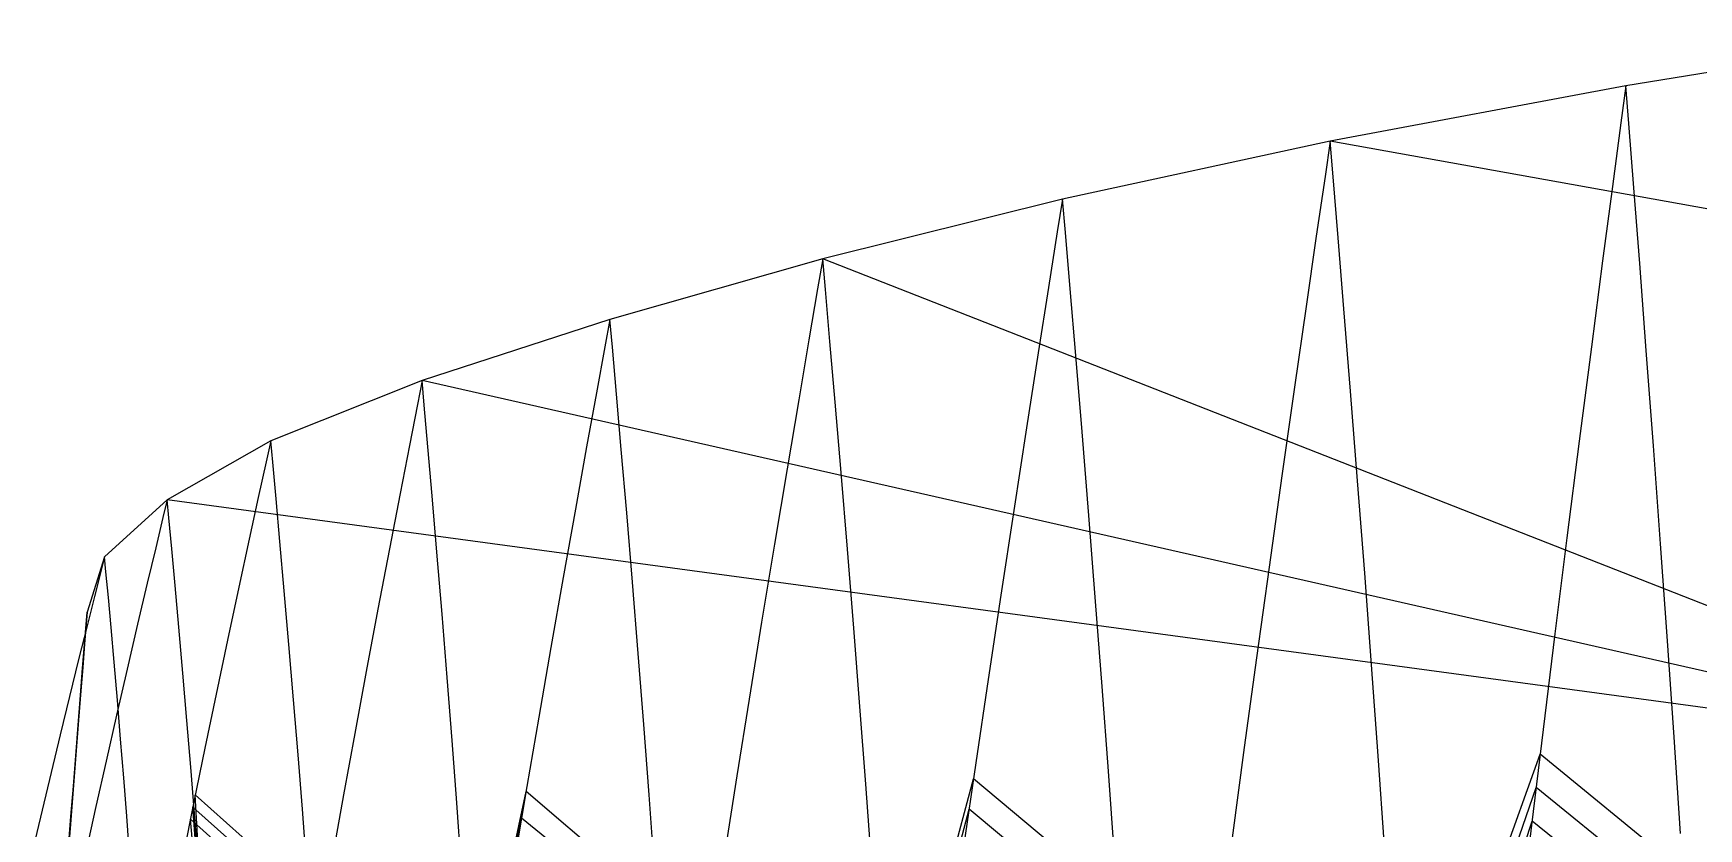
# Model space of a CAD drawing. Extents: x -483 to 483, y 0 to 271.
# Drawn here: x -475.2 to -370.7, y 199.1 to 249 of the extents above; entities that cross this region are included whole.
import ezdxf

# ---------------------------------------------------------------- set-up
doc = ezdxf.new("R2010")
doc.units = 0

msp = doc.modelspace()

# ---------------------------------------------------------------- linework, layer by layer
at = {"layer": 'default', "color": 5, "linetype": 'CONTINUOUS'}
for p, q in [((-354.973, 249.01, 101.106), (-375.232, 245.723, 115.883)), ((-375.232, 245.723, 115.883), (-393.785, 242.236, 131.281)), ((-375.232, 245.723, 115.883), (-375.545, 243.383, 115.47)), ((-375.545, 243.383, 115.47), (-376.074, 239.394, 114.773)), ((-393.785, 242.236, 131.281), (-410.582, 238.597, 147.091)), ((-393.785, 242.236, 131.281), (-394.11, 240.031, 130.906)), ((-394.11, 240.031, 130.906), (-394.659, 236.274, 130.273)), ((-376.074, 239.394, 114.773), (-376.691, 234.719, 113.959)), ((-410.582, 238.597, 147.091), (-425.625, 234.847, 163.008)), ((-410.582, 238.597, 147.091), (-410.91, 236.547, 146.755)), ((-410.91, 236.547, 146.755), (-411.464, 233.054, 146.188)), ((-394.659, 236.274, 130.273), (-395.3, 231.87, 129.535)), ((-425.625, 234.847, 163.008), (-438.978, 231.037, 178.759)), ((-425.625, 234.847, 163.008), (-425.949, 232.968, 162.713)), ((-376.691, 234.719, 113.959), (-377.394, 229.327, 113.033)), ((-411.464, 233.054, 146.188), (-412.11, 228.959, 145.526)), ((-425.949, 232.968, 162.713), (-426.498, 229.765, 162.214)), ((-438.978, 231.037, 178.759), (-450.767, 227.218, 194.137)), ((-438.978, 231.037, 178.759), (-439.292, 229.34, 178.504)), ((-395.3, 231.87, 129.535), (-396.029, 226.791, 128.694)), ((-439.292, 229.34, 178.504), (-439.823, 226.447, 178.073)), ((-426.498, 229.765, 162.214), (-427.138, 226.011, 161.632)), ((-412.11, 228.959, 145.526), (-412.847, 224.238, 144.772)), ((-377.394, 229.327, 113.033), (-378.155, 223.42, 112.029)), ((-450.767, 227.218, 194.137), (-460.264, 223.431, 209.042)), ((-450.767, 227.218, 194.137), (-451.063, 225.711, 193.921)), ((-396.029, 226.791, 128.694), (-396.82, 221.227, 127.782)), ((-439.823, 226.447, 178.073), (-440.442, 223.057, 177.57)), ((-427.138, 226.011, 161.632), (-427.867, 221.682, 160.968)), ((-451.063, 225.711, 193.921), (-451.564, 223.143, 193.556)), ((-412.847, 224.238, 144.772), (-413.645, 219.065, 143.955)), ((-460.264, 223.431, 209.042), (-466.76, 219.738, 224.033)), ((-460.264, 223.431, 209.042), (-460.554, 222.12, 208.893)), ((-451.564, 223.143, 193.556), (-452.148, 220.134, 193.13)), ((-440.442, 223.057, 177.57), (-441.147, 219.148, 176.997)), ((-378.155, 223.42, 112.029), (-378.929, 217.344, 111.01)), ((-460.554, 222.12, 208.893), (-461.044, 219.884, 208.641)), ((-427.867, 221.682, 160.968), (-428.657, 216.939, 160.249)), ((-396.82, 221.227, 127.782), (-397.623, 215.504, 126.857)), ((-466.76, 219.738, 224.033), (-470.693, 216.158, 238.589)), ((-466.76, 219.738, 224.033), (-467.029, 218.622, 223.944)), ((-461.044, 219.884, 208.641), (-461.615, 217.263, 208.347)), ((-452.148, 220.134, 193.13), (-452.814, 216.662, 192.644)), ((-467.029, 218.622, 223.944), (-467.484, 216.721, 223.794)), ((-441.147, 219.148, 176.997), (-441.912, 214.864, 176.376)), ((-413.645, 219.065, 143.955), (-414.457, 213.743, 143.125)), ((-467.484, 216.721, 223.794), (-468.014, 214.492, 223.619)), ((-461.615, 217.263, 208.347), (-462.268, 214.24, 208.011)), ((-452.814, 216.662, 192.644), (-453.537, 212.859, 192.118)), ((-428.657, 216.939, 160.249), (-429.461, 212.059, 159.519)), ((-378.929, 217.344, 111.01), (-379.684, 211.312, 110.013)), ((-470.693, 216.158, 238.589), (-471.792, 212.669, 255.627)), ((-470.693, 216.158, 238.589), (-470.928, 215.237, 238.548)), ((-397.623, 215.504, 126.857), (-398.408, 209.821, 125.952)), ((-470.928, 215.237, 238.548), (-471.325, 213.667, 238.481)), ((-468.014, 214.492, 223.619), (-468.619, 211.921, 223.42)), ((-462.268, 214.24, 208.011), (-462.975, 210.929, 207.648)), ((-441.912, 214.864, 176.376), (-442.689, 210.458, 175.744)), ((-471.325, 213.667, 238.481), (-471.789, 211.827, 238.401)), ((-414.457, 213.743, 143.125), (-415.25, 208.46, 142.313)), ((-471.792, 212.669, 255.627), (-471.85, 211.93, 255.625)), ((-453.537, 212.859, 192.118), (-454.272, 208.947, 191.583)), ((-471.789, 211.827, 238.401), (-472.318, 209.705, 238.311)), ((-471.85, 211.93, 255.625), (-471.949, 210.672, 255.622)), ((-468.619, 211.921, 223.42), (-469.275, 209.105, 223.203)), ((-429.461, 212.059, 159.519), (-430.246, 207.215, 158.804)), ((-379.684, 211.312, 110.013), (-380.422, 205.323, 109.04)), ((-471.949, 210.672, 255.622), (-472.065, 209.197, 255.618)), ((-462.975, 210.929, 207.648), (-463.695, 207.522, 207.278)), ((-442.689, 210.458, 175.744), (-443.45, 206.083, 175.126)), ((-472.318, 209.705, 238.311), (-472.893, 207.38, 238.213)), ((-472.065, 209.197, 255.618), (-472.199, 207.496, 255.614)), ((-469.275, 209.105, 223.203), (-469.943, 206.208, 222.983)), ((-398.408, 209.821, 125.952), (-399.174, 204.18, 125.068)), ((-454.272, 208.947, 191.583), (-454.99, 205.062, 191.059)), ((-415.25, 208.46, 142.313), (-416.025, 203.215, 141.52)), ((-472.893, 207.38, 238.213), (-473.477, 204.988, 238.113)), ((-472.199, 207.496, 255.614), (-472.345, 205.633, 255.609)), ((-463.695, 207.522, 207.278), (-464.399, 204.14, 206.916)), ((-430.246, 207.215, 158.804), (-431.014, 202.406, 158.105)), ((-469.943, 206.208, 222.983), (-470.597, 203.331, 222.767)), ((-443.45, 206.083, 175.126), (-444.194, 201.739, 174.522)), ((-473.477, 204.988, 238.113), (-474.05, 202.613, 238.015)), ((-472.345, 205.633, 255.609), (-472.496, 203.717, 255.605)), ((-454.99, 205.062, 191.059), (-455.694, 201.206, 190.546)), ((-380.422, 205.323, 109.04), (-381.149, 199.32, 108.082)), ((-464.399, 204.14, 206.916), (-465.088, 200.782, 206.561)), ((-399.174, 204.18, 125.068), (-399.93, 198.525, 124.197)), ((-472.496, 203.717, 255.605), (-472.646, 201.814, 255.6)), ((-470.597, 203.331, 222.767), (-471.237, 200.475, 222.555)), ((-416.025, 203.215, 141.52), (-416.789, 197.957, 140.737)), ((-389.23, 179.711, 136.532), (-380.611, 203.767, 108.792)), ((-474.05, 202.613, 238.015), (-474.61, 200.255, 237.919)), ((-472.646, 201.814, 255.6), (-472.794, 199.925, 255.595)), ((-444.194, 201.739, 174.522), (-444.928, 197.385, 173.926)), ((-431.014, 202.406, 158.105), (-431.772, 197.585, 157.416)), ((-421.59, 182.065, 166.678), (-416.169, 202.222, 141.372)), ((-465.088, 200.782, 206.561), (-465.768, 197.415, 206.211)), ((-464.351, 190.024, 224.829), (-465.001, 201.208, 206.606)), ((-455.694, 201.206, 190.546), (-456.388, 197.34, 190.041)), ((-447.594, 185.654, 196.448), (-444.246, 201.429, 174.48)), ((-389.122, 177.637, 136.657), (-380.862, 201.668, 108.461)), ((-474.61, 200.255, 237.919), (-475.164, 197.891, 237.824)), ((-472.794, 199.925, 255.595), (-472.943, 198.032, 255.59)), ((-471.237, 200.475, 222.555), (-471.869, 197.612, 222.347)), ((-464.248, 188.184, 224.863), (-465.308, 199.691, 206.448)), ((-464.299, 189.104, 224.846), (-465.154, 200.449, 206.527)), ((-447.544, 184.729, 196.485), (-444.527, 199.743, 174.251)), ((-421.539, 181.113, 166.724), (-416.444, 200.31, 141.091)), ((-389.013, 175.563, 136.782), (-381.113, 199.57, 108.13)), ((-381.149, 199.32, 108.082), (-381.866, 193.274, 107.137))]:
    msp.add_line(p, q, dxfattribs=at)
at = {"layer": 'default', "color": 3, "linetype": 'CONTINUOUS'}
for p, q in [((-375.045, 243.35, 116.13), (-375.232, 245.723, 115.883)), ((-374.729, 239.305, 116.546), (-375.045, 243.35, 116.13)), ((-393.599, 239.998, 131.495), (-393.785, 242.236, 131.281)), ((-393.285, 236.183, 131.857), (-393.599, 239.998, 131.495)), ((-410.402, 236.513, 147.275), (-410.582, 238.597, 147.091)), ((-374.364, 234.561, 117.028), (-374.729, 239.305, 116.546)), ((-410.1, 232.962, 147.584), (-410.402, 236.513, 147.275)), ((-392.921, 231.709, 132.277), (-393.285, 236.183, 131.857)), ((-425.457, 232.934, 163.161), (-425.625, 234.847, 163.008)), ((-373.95, 229.097, 117.573), (-374.364, 234.561, 117.028)), ((-425.173, 229.673, 163.418), (-425.457, 232.934, 163.161)), ((-409.751, 228.797, 147.942), (-410.1, 232.962, 147.584)), ((-438.825, 229.307, 178.884), (-438.978, 231.037, 178.759)), ((-392.51, 226.556, 132.751), (-392.921, 231.709, 132.277)), ((-438.567, 226.357, 179.094), (-438.825, 229.307, 178.884)), ((-424.846, 225.849, 163.717), (-425.173, 229.673, 163.418)), ((-373.505, 223.12, 118.16), (-373.95, 229.097, 117.573)), ((-409.356, 223.999, 148.346), (-409.751, 228.797, 147.942)), ((-450.63, 225.679, 194.236), (-450.767, 227.218, 194.137)), ((-438.268, 222.898, 179.336), (-438.567, 226.357, 179.094)), ((-424.475, 221.444, 164.053), (-424.846, 225.849, 163.717)), ((-392.067, 220.92, 133.261), (-392.51, 226.556, 132.751)), ((-450.402, 223.056, 194.402), (-450.63, 225.679, 194.236)), ((-408.93, 218.752, 148.782), (-409.356, 223.999, 148.346)), ((-460.139, 222.089, 209.106), (-460.264, 223.431, 209.042)), ((-450.137, 219.98, 194.595), (-450.402, 223.056, 194.402)), ((-437.931, 218.914, 179.61), (-438.268, 222.898, 179.336)), ((-373.057, 216.973, 118.751), (-373.505, 223.12, 118.16)), ((-459.929, 219.801, 209.214), (-460.139, 222.089, 209.106)), ((-424.078, 216.626, 164.415), (-424.475, 221.444, 164.053)), ((-391.622, 215.123, 133.774), (-392.067, 220.92, 133.261)), ((-466.652, 218.594, 224.069), (-466.76, 219.738, 224.033)), ((-459.687, 217.119, 209.338), (-459.929, 219.801, 209.214)), ((-449.838, 216.437, 194.813), (-450.137, 219.98, 194.595)), ((-466.471, 216.645, 224.129), (-466.652, 218.594, 224.069)), ((-437.569, 214.556, 179.904), (-437.931, 218.914, 179.61)), ((-408.503, 213.356, 149.219), (-408.93, 218.752, 148.782)), ((-466.261, 214.36, 224.198), (-466.471, 216.645, 224.129)), ((-459.414, 214.028, 209.479), (-459.687, 217.119, 209.338)), ((-449.518, 212.562, 195.046), (-449.838, 216.437, 194.813)), ((-423.678, 211.671, 164.779), (-424.078, 216.626, 164.415)), ((-372.624, 210.877, 119.321), (-373.057, 216.973, 118.751)), ((-470.604, 215.213, 238.604), (-470.693, 216.158, 238.589)), ((-470.456, 213.601, 238.629), (-470.604, 215.213, 238.604)), ((-466.026, 211.727, 224.276), (-466.261, 214.36, 224.198)), ((-437.206, 210.075, 180.199), (-437.569, 214.556, 179.904)), ((-391.193, 209.375, 134.269), (-391.622, 215.123, 133.774)), ((-470.286, 211.711, 238.658), (-470.456, 213.601, 238.629)), ((-459.121, 210.648, 209.629), (-459.414, 214.028, 209.479)), ((-408.091, 208.005, 149.641), (-408.503, 213.356, 149.219)), ((-471.85, 211.925, 255.625), (-471.792, 212.669, 255.627)), ((-449.197, 208.576, 195.28), (-449.518, 212.562, 195.046)), ((-471.95, 210.658, 255.622), (-471.85, 211.925, 255.625)), ((-470.094, 209.534, 238.691), (-470.286, 211.711, 238.658)), ((-465.773, 208.848, 224.359), (-466.026, 211.727, 224.276)), ((-423.293, 206.758, 165.129), (-423.678, 211.671, 164.779)), ((-472.067, 209.172, 255.618), (-471.95, 210.658, 255.622)), ((-458.829, 207.173, 209.78), (-459.121, 210.648, 209.629)), ((-436.856, 205.631, 180.483), (-437.206, 210.075, 180.199)), ((-372.206, 204.829, 119.873), (-372.624, 210.877, 119.321)), ((-472.202, 207.459, 255.614), (-472.067, 209.172, 255.618)), ((-469.889, 207.153, 238.726), (-470.094, 209.534, 238.691)), ((-390.777, 203.671, 134.748), (-391.193, 209.375, 134.269)), ((-465.521, 205.887, 224.443), (-465.773, 208.848, 224.359)), ((-448.889, 204.625, 195.505), (-449.197, 208.576, 195.28)), ((-407.693, 202.695, 150.048), (-408.091, 208.005, 149.641)), ((-472.349, 205.587, 255.609), (-472.202, 207.459, 255.614)), ((-469.684, 204.705, 238.761), (-469.889, 207.153, 238.726)), ((-458.548, 203.726, 209.924), (-458.829, 207.173, 209.78)), ((-465.279, 202.952, 224.522), (-465.521, 205.887, 224.443)), ((-422.922, 201.883, 165.466), (-423.293, 206.758, 165.129)), ((-472.5, 203.661, 255.604), (-472.349, 205.587, 255.609)), ((-436.52, 201.221, 180.757), (-436.856, 205.631, 180.483)), ((-371.802, 198.783, 120.406), (-372.206, 204.829, 119.873)), ((-469.488, 202.277, 238.795), (-469.684, 204.705, 238.761)), ((-448.593, 200.704, 195.721), (-448.889, 204.625, 195.505)), ((-472.651, 201.75, 255.6), (-472.5, 203.661, 255.604)), ((-465.048, 200.039, 224.599), (-465.279, 202.952, 224.522)), ((-458.278, 200.307, 210.062), (-458.548, 203.726, 209.924)), ((-390.377, 197.969, 135.209), (-390.777, 203.671, 134.748)), ((-472.8, 199.855, 255.595), (-472.651, 201.75, 255.6)), ((-469.301, 199.868, 238.826), (-469.488, 202.277, 238.795)), ((-422.565, 197.01, 165.791), (-422.922, 201.883, 165.466)), ((-407.31, 197.388, 150.44), (-407.693, 202.695, 150.048)), ((-448.309, 196.784, 195.927), (-448.593, 200.704, 195.721)), ((-436.197, 196.814, 181.019), (-436.52, 201.221, 180.757)), ((-472.949, 197.96, 255.59), (-472.8, 199.855, 255.595)), ((-469.124, 197.461, 238.857), (-469.301, 199.868, 238.826)), ((-464.827, 197.127, 224.672), (-465.048, 200.039, 224.599)), ((-458.021, 196.889, 210.195), (-458.278, 200.307, 210.062))]:
    msp.add_line(p, q, dxfattribs=at)
at = {"layer": 'default', "color": 30, "linetype": 'CONTINUOUS'}
for p, q in [((-269.915, 220.042, 206.262), (-393.785, 242.236, 131.281)), ((-345.113, 203.265, 278.113), (-425.625, 234.847, 163.008)), ((-345.113, 203.265, 278.113), (-450.767, 227.218, 194.137)), ((-345.113, 203.265, 278.113), (-466.76, 219.738, 224.033))]:
    msp.add_line(p, q, dxfattribs=at)
at = {"layer": 'default', "color": 1, "linetype": 'CONTINUOUS'}
for p, q in [((-350.384, 179.051, 107.904), (-380.611, 203.767, 108.792)), ((-389.23, 179.711, 136.532), (-416.169, 202.222, 141.372)), ((-447.594, 185.654, 196.448), (-465.001, 201.208, 206.606)), ((-421.59, 182.065, 166.678), (-444.246, 201.429, 174.48)), ((-350.278, 176.848, 108.061), (-380.862, 201.668, 108.461)), ((-447.493, 183.804, 196.522), (-465.308, 199.691, 206.448)), ((-447.544, 184.729, 196.485), (-465.154, 200.449, 206.527)), ((-421.539, 181.113, 166.724), (-444.527, 199.743, 174.251)), ((-389.122, 177.637, 136.657), (-416.444, 200.31, 141.091)), ((-350.172, 174.644, 108.218), (-381.113, 199.57, 108.13))]:
    msp.add_line(p, q, dxfattribs=at)

doc.saveas('drawing.dxf')
